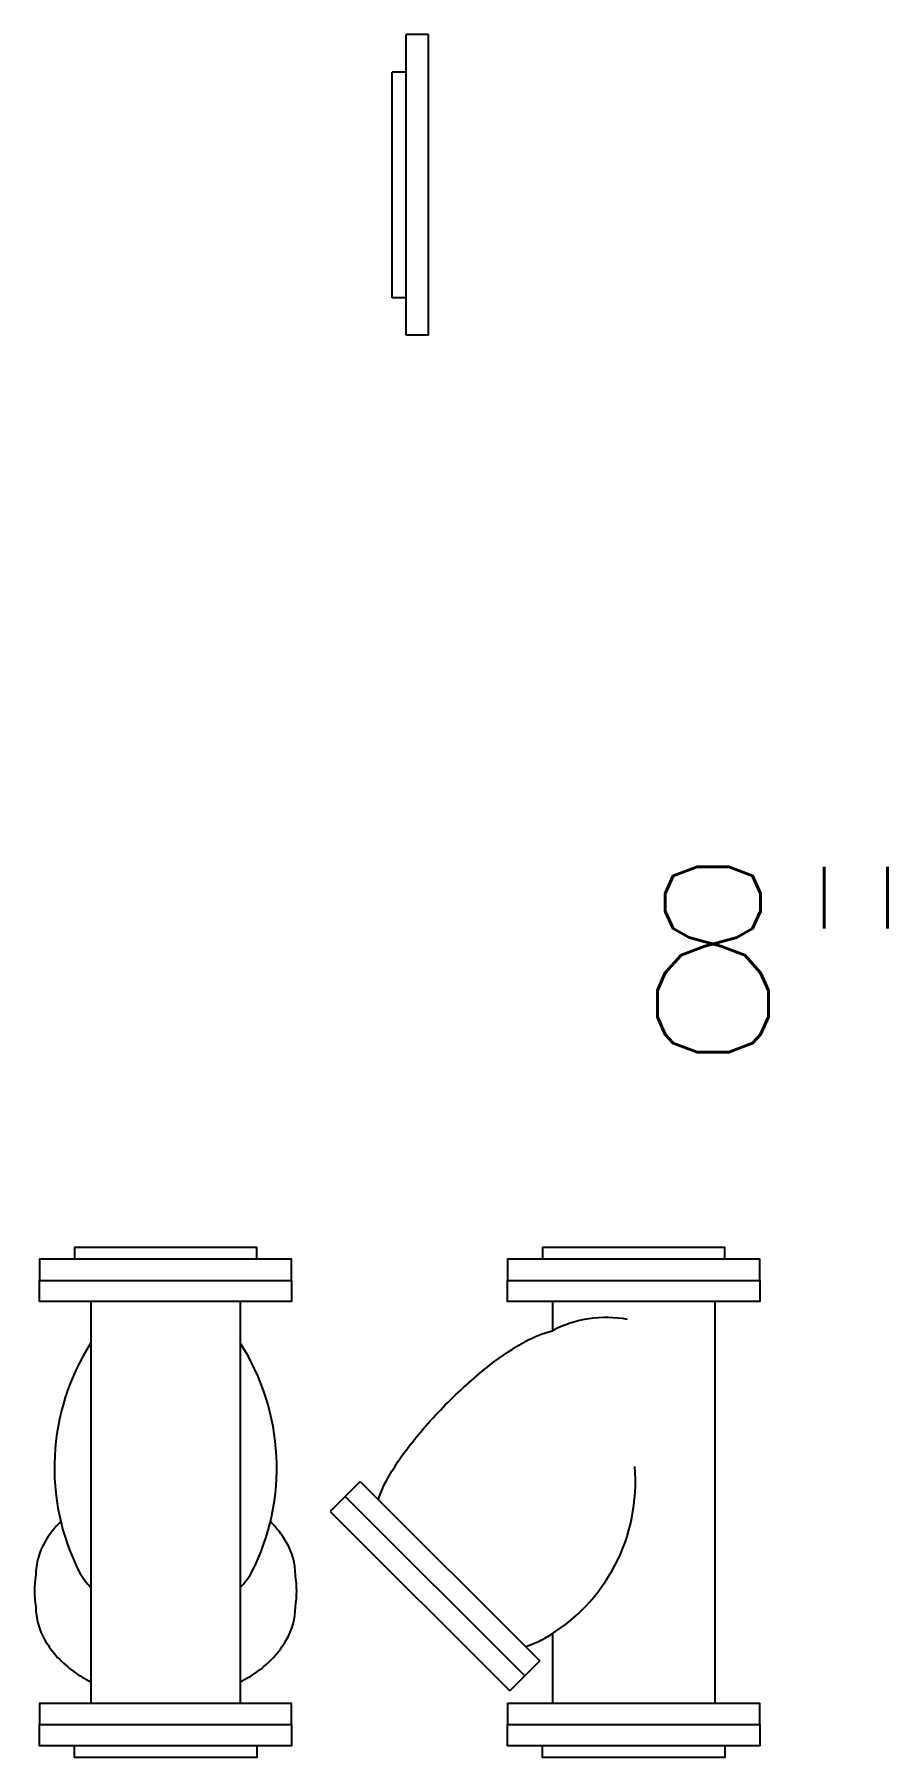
# Model space of a CAD drawing. Extents: x -181672 to 290600, y -29000 to 395522.
# Drawn here: x -174818 to -173666, y 30359 to 32687 of the extents above; entities that cross this region are included whole.
import ezdxf
from ezdxf.enums import TextEntityAlignment as Align

# ---------------------------------------------------------------- set-up
doc = ezdxf.new("R2010")
doc.units = 0
doc.header["$LTSCALE"] = 10
doc.layers.add('XFM7P20PCW$0$M-CWTR-VAVE', color=252, linetype='Continuous')
doc.layers.add('XFM7P20PCW$0$M-HVAC-TEXT', color=252, linetype='Continuous')
doc.styles.add('XFM7P20PCW$0$Standard', font='txt.shx', dxfattribs={"bigfont": 'chineset.shx'})

# ---------------------------------------------------------------- blocks, each defined once
blk = doc.blocks.new('XFM7P20PCW$0$A$C150668DE')
at = {"layer": 'XFM7P20PCW$0$M-CWTR-VAVE', "linetype": 'ByBlock'}
for p, q in [((40912, -13694.6), (40369.1, -13694.6)), ((40912, -13896.1), (40369.1, -13896.1))]:
    blk.add_line(p, q, dxfattribs=at)
for points in [[(40340.5, -13965.6), (40312, -13965.6), (40312, -13625.1), (40340.5, -13625.1), (40340.5, -13965.6)], [(40340.5, -13965.6), (40369.1, -13965.6), (40369.1, -13625.1), (40340.5, -13625.1), (40340.5, -13965.6)], [(40940.5, -13965.6), (40912, -13965.6), (40912, -13625.1), (40940.5, -13625.1), (40940.5, -13965.6)], [(40940.5, -13965.6), (40969.1, -13965.6), (40969.1, -13625.1), (40940.5, -13625.1), (40940.5, -13965.6)], [(40312, -13918.4), (40296.1, -13918.4), (40296.1, -13672.3), (40312, -13672.3)], [(40969.1, -13918.4), (40985, -13918.4), (40985, -13672.3), (40969.1, -13672.3)]]:
    blk.add_lwpolyline(points, dxfattribs=at)
for points in [[(40499.8, -13620.2, 0.133256), (40454.8, -13632.4, 0.106756), (40412.2, -13671.5, 0.036777), (40398.3, -13694.6, 0.036777)], [(40614.9, -13653.8, 0.064337), (40587.2, -13632.4, 0.133256), (40542.2, -13620.2)], [(40398.3, -13896.1, 0.036777), (40412.2, -13919.3, 0.106756), (40454.8, -13958.4, 0.133256), (40499.8, -13970.6)], [(40542.2, -13970.6, 0.133256), (40587.2, -13958.4, 0.064337), (40614.9, -13936.9, 0.064337)]]:
    blk.add_lwpolyline(points, format="xyb", dxfattribs=at)
for centre, radius, start, end in [((40521, -13747), 128.6, 80.5245, 99.4755), ((40687.7, -13958), 312.7, 57.3698, 116.9234), ((40618, -13795.4), 136.7, 121.7693, 132.5173), ((40618, -13795.4), 136.7, 227.4827, 238.2307), ((40687.7, -13632.8), 312.7, 243.0766, 302.6302), ((40521, -13843.8), 128.6, 260.5245, 279.4755)]:
    blk.add_arc(centre, radius, start, end, dxfattribs=at)
blk = doc.blocks.new('XFM7P20PCW$0$A$C62333980')
at = {"layer": 'XFM7P20PCW$0$M-CWTR-VAVE', "linetype": 'ByBlock'}
for p, q in [((40381.5, -14058.6), (40924.4, -14058.6)), ((40381.5, -14277.7), (40420.9, -14277.7)), ((40830, -14277.7), (40924.4, -14277.7)), ((40624.5, -14537.2), (40867, -14294.7)), ((40887.2, -14314.9), (40867, -14294.7)), ((40644.7, -14557.4), (40887.2, -14314.9)), ((40644.7, -14557.4), (40887.2, -14314.9)), ((40664.9, -14577.6), (40907.4, -14335.1)), ((40887.2, -14314.9), (40907.4, -14335.1)), ((40644.7, -14557.4), (40624.5, -14537.2)), ((40644.7, -14557.4), (40664.9, -14577.6))]:
    blk.add_line(p, q, dxfattribs=at)
for points in [[(40353, -13997.9), (40324.4, -13997.9), (40324.4, -14338.4), (40353, -14338.4), (40353, -13997.9)], [(40353, -13997.9), (40381.5, -13997.9), (40381.5, -14338.4), (40353, -14338.4), (40353, -13997.9)], [(40953, -13997.9), (40924.4, -13997.9), (40924.4, -14338.4), (40953, -14338.4), (40953, -13997.9)], [(40953, -13997.9), (40981.5, -13997.9), (40981.5, -14338.4), (40953, -14338.4), (40953, -13997.9)], [(40324.4, -14045.1), (40308.5, -14045.1), (40308.5, -14291.2), (40324.4, -14291.2)], [(40981.5, -14045.1), (40997.4, -14045.1), (40997.4, -14291.2), (40981.5, -14291.2)]]:
    blk.add_lwpolyline(points, dxfattribs=at)
for points in [[(40648.9, -14512.7, -0.045187), (40622.9, -14501.4, -0.040912), (40575.5, -14470.1, -0.030065), (40517.7, -14418.9, -0.030065), (40466.5, -14361.1, -0.040912), (40435.2, -14313.7, -0.061815), (40420.9, -14277.7, -0.244006)], [(40847.6, -14314.1, 0.045187), (40836.2, -14288.1, 0.008614), (40830.3, -14277.7, 0.030065)]]:
    blk.add_lwpolyline(points, format="xyb", dxfattribs=at)
for centre, radius, start, end in [((40625.5, -14408.3), 242.6, 29.7148, 95.0282), ((40559.8, -14204.9), 156.8, 169.5565, 207.6535)]:
    blk.add_arc(centre, radius, start, end, dxfattribs=at)
blk = doc.blocks.new('XFM7P20PCW$0$SL250')
at = {"color": 3}
for p, q in [((1.905, -20.32), (1.905, 20.32)), ((4.92125, 20.32), (1.905, 20.32)), ((4.92125, -20.32), (4.92125, 20.32)), ((1.905, 15.24), (0, 15.24)), ((0, -15.24), (0, 15.24)), ((1.905, -15.24), (0, -15.24)), ((4.92125, -20.32), (1.905, -20.32))]:
    blk.add_line(p, q, dxfattribs=at)
blk = doc.blocks.new('XFM7P20PCW')
at = {"color": 0, "xscale": 10, "yscale": 10, "zscale": 10}
blk.add_blockref('XFM7P20PCW$0$SL250', (-174335.34063, 32483.67684), dxfattribs=at)
for name, p, rotation in [('XFM7P20PCW$0$A$C150668DE', (-188436.56328, -9936.78496), 90), ('XFM7P20PCW$0$A$C62333980', (-159841.19099, 71356.73353), 270)]:
    blk.add_blockref(name, p, dxfattribs=dict(rotation=rotation))
at = {"layer": 'XFM7P20PCW$0$M-HVAC-TEXT', "style": 'XFM7P20PCW$0$Standard'}
blk.add_text('8"', height=250, dxfattribs=at).set_placement((-174009.33979, 31437.33265), align=Align.MIDDLE_LEFT)

msp = doc.modelspace()

# ---------------------------------------------------------------- block references
msp.add_blockref('XFM7P20PCW', (0, 0))

doc.saveas('drawing.dxf')
